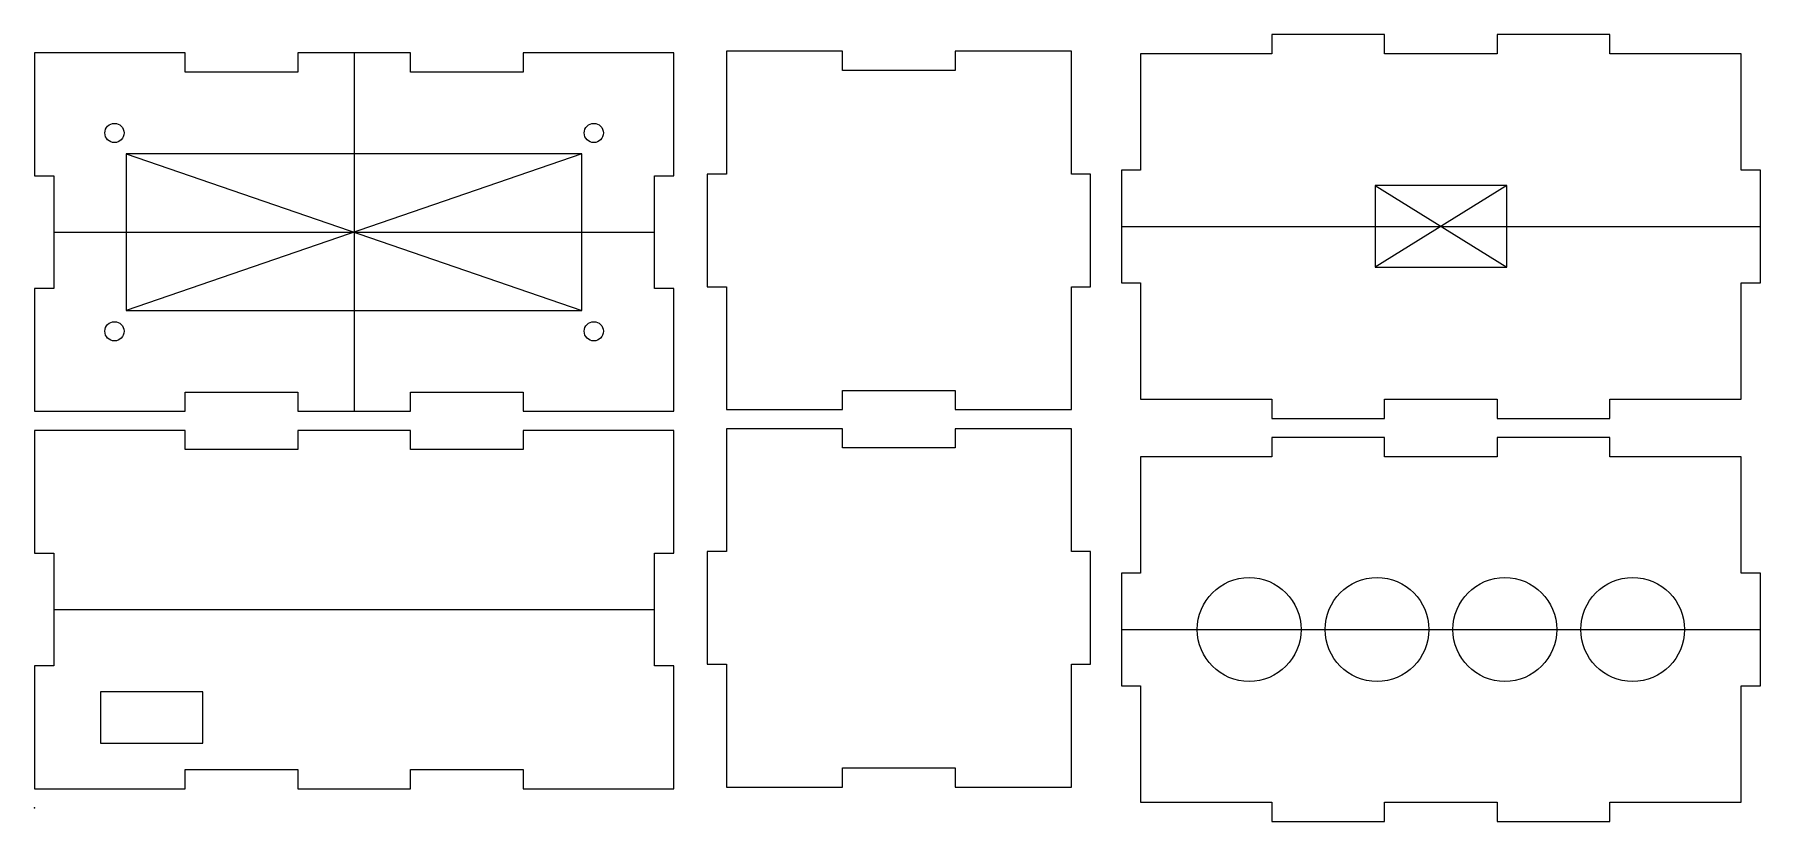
# Model space of a CAD drawing. Header units: centimetres. Extents: x 0 to 27, y -0.2 to 12.1.
import ezdxf

# ---------------------------------------------------------------- set-up
doc = ezdxf.new("R2010")
doc.units = ezdxf.units.CM
doc.header["$MEASUREMENT"] = 0
doc.layers.add('box v3_Sketch1', color=7, linetype='Continuous')
doc.layers.add('box v3_Sketch9', color=7, linetype='Continuous')

msp = doc.modelspace()

# ---------------------------------------------------------------- linework, layer by layer
at = {"layer": 'box v3_Sketch1'}
for p, q in [((0, 11.8), (0, 9.881)), ((0.594, 11.8), (0, 11.8)), ((2.356, 11.8), (0.594, 11.8)), ((2.356, 11.5), (2.356, 11.8)), ((4.119, 11.8), (4.119, 11.5)), ((5.881, 11.8), (4.119, 11.8)), ((5, 11.8), (5, 6.2)), ((5.881, 11.5), (5.881, 11.8)), ((7.644, 11.8), (7.644, 11.5)), ((10, 11.8), (7.644, 11.8)), ((10, 11.644), (10, 11.8)), ((10, 9.881), (10, 11.644)), ((4.119, 11.5), (2.356, 11.5)), ((7.644, 11.5), (5.881, 11.5)), ((1.435, 10.225), (8.565, 7.775)), ((8.565, 10.225), (1.435, 7.775)), ((8.565, 10.225), (1.435, 10.225)), ((1.435, 10.225), (1.435, 7.775)), ((8.565, 7.775), (8.565, 10.225)), ((0, 9.881), (0.3, 9.881)), ((0.3, 9.881), (0.3, 8.119)), ((9.7, 9.881), (10, 9.881)), ((9.7, 8.119), (9.7, 9.881)), ((0.3, 9), (9.7, 9)), ((0.3, 8.119), (0, 8.119)), ((0, 8.119), (0, 6.356)), ((10, 8.119), (9.7, 8.119)), ((10, 6.2), (10, 8.119)), ((1.435, 7.775), (8.565, 7.775)), ((2.356, 6.5), (4.119, 6.5)), ((2.356, 6.2), (2.356, 6.5)), ((4.119, 6.5), (4.119, 6.2)), ((5.881, 6.2), (5.881, 6.5)), ((5.881, 6.5), (7.644, 6.5)), ((7.644, 6.5), (7.644, 6.2)), ((0, 6.356), (0, 6.2)), ((0, 6.2), (2.356, 6.2)), ((4.119, 6.2), (5.881, 6.2)), ((7.644, 6.2), (9.406, 6.2)), ((9.406, 6.2), (10, 6.2)), ((0.594, 5.9), (0, 5.9)), ((0, 5.9), (0, 3.981)), ((2.356, 5.9), (0.594, 5.9)), ((2.356, 5.6), (2.356, 5.9)), ((5.881, 5.9), (4.119, 5.9)), ((4.119, 5.9), (4.119, 5.6)), ((5.881, 5.6), (5.881, 5.9)), ((10, 5.9), (7.644, 5.9)), ((7.644, 5.9), (7.644, 5.6)), ((10, 5.744), (10, 5.9)), ((10, 3.981), (10, 5.744)), ((4.119, 5.6), (2.356, 5.6)), ((7.644, 5.6), (5.881, 5.6)), ((0, 3.981), (0.3, 3.981)), ((0.3, 3.981), (0.3, 2.219)), ((9.7, 3.981), (10, 3.981)), ((9.7, 2.219), (9.7, 3.981)), ((0.3, 3.1), (9.7, 3.1)), ((0.3, 2.219), (0, 2.219)), ((0, 2.219), (0, 0.456)), ((10, 2.219), (9.7, 2.219)), ((10, 0.3), (10, 2.219)), ((2.632, 1.812), (1.032, 1.812)), ((1.032, 1.812), (1.032, 1.012)), ((2.632, 1.012), (2.632, 1.812)), ((1.032, 1.012), (2.632, 1.012)), ((2.356, 0.6), (4.119, 0.6)), ((2.356, 0.3), (2.356, 0.6)), ((4.119, 0.6), (4.119, 0.3)), ((5.881, 0.3), (5.881, 0.6)), ((5.881, 0.6), (7.644, 0.6)), ((7.644, 0.6), (7.644, 0.3)), ((0, 0.456), (0, 0.3)), ((0, 0.3), (2.356, 0.3)), ((4.119, 0.3), (5.881, 0.3)), ((7.644, 0.3), (9.406, 0.3)), ((9.406, 0.3), (10, 0.3))]:
    msp.add_line(p, q, dxfattribs=at)
for centre in [(1.25, 10.55), (8.75, 10.55), (1.25, 7.45), (8.75, 7.45)]:
    msp.add_circle(centre, 0.15, dxfattribs=at)
for p in [(5, 9), (5, 9), (0, 0)]:
    msp.add_point(p, dxfattribs=at)
at = {"layer": 'box v3_Sketch9'}
for p, q in [((19.36, 12.088), (19.36, 11.788)), ((21.122, 12.088), (19.36, 12.088)), ((21.122, 11.788), (21.122, 12.088)), ((22.885, 12.088), (22.885, 11.788)), ((24.647, 12.088), (22.885, 12.088)), ((24.647, 11.788), (24.647, 12.088)), ((10.824, 11.826), (10.824, 9.907)), ((10.88, 11.826), (10.824, 11.826)), ((12.643, 11.826), (10.88, 11.826)), ((12.643, 11.526), (12.643, 11.826)), ((16.224, 11.826), (14.405, 11.826)), ((14.405, 11.826), (14.405, 11.526)), ((16.224, 11.67), (16.224, 11.826)), ((16.224, 9.907), (16.224, 11.67)), ((17.597, 11.788), (17.304, 11.788)), ((17.304, 11.788), (17.304, 9.969)), ((19.36, 11.788), (17.597, 11.788)), ((22.885, 11.788), (21.122, 11.788)), ((26.704, 11.788), (24.647, 11.788)), ((26.704, 11.732), (26.704, 11.788)), ((26.704, 9.969), (26.704, 11.732)), ((14.405, 11.526), (12.643, 11.526)), ((10.524, 9.907), (10.524, 8.145)), ((10.824, 9.907), (10.524, 9.907)), ((16.524, 9.907), (16.224, 9.907)), ((16.524, 8.145), (16.524, 9.907)), ((17.304, 9.969), (17.004, 9.969)), ((17.004, 9.969), (17.004, 8.207)), ((20.974, 9.726), (20.974, 8.45)), ((23.033, 9.726), (20.974, 9.726)), ((23.033, 9.726), (20.974, 8.45)), ((20.974, 9.726), (23.033, 8.45)), ((23.033, 8.45), (23.033, 9.726)), ((27.004, 9.969), (26.704, 9.969)), ((27.004, 8.207), (27.004, 9.969)), ((17.004, 9.088), (27.004, 9.088)), ((20.974, 8.45), (23.033, 8.45)), ((10.524, 8.145), (10.824, 8.145)), ((10.824, 8.145), (10.824, 6.382)), ((16.224, 6.226), (16.224, 8.145)), ((16.224, 8.145), (16.524, 8.145)), ((17.004, 8.207), (17.304, 8.207)), ((17.304, 8.207), (17.304, 6.444)), ((26.704, 8.207), (27.004, 8.207)), ((26.704, 6.388), (26.704, 8.207)), ((12.643, 6.226), (12.643, 6.526)), ((12.643, 6.526), (14.405, 6.526)), ((14.405, 6.526), (14.405, 6.226)), ((10.824, 6.382), (10.824, 6.226)), ((10.824, 6.226), (12.643, 6.226)), ((14.405, 6.226), (16.168, 6.226)), ((16.168, 6.226), (16.224, 6.226)), ((17.304, 6.444), (17.304, 6.388)), ((17.304, 6.388), (19.36, 6.388)), ((19.36, 6.388), (19.36, 6.088)), ((21.122, 6.388), (22.885, 6.388)), ((21.122, 6.088), (21.122, 6.388)), ((22.885, 6.388), (22.885, 6.088)), ((24.647, 6.088), (24.647, 6.388)), ((24.647, 6.388), (26.41, 6.388)), ((26.41, 6.388), (26.704, 6.388)), ((19.36, 6.088), (21.122, 6.088)), ((22.885, 6.088), (24.647, 6.088)), ((10.88, 5.926), (10.824, 5.926)), ((10.824, 5.926), (10.824, 4.007)), ((12.643, 5.926), (10.88, 5.926)), ((12.643, 5.626), (12.643, 5.926)), ((14.405, 5.926), (14.405, 5.626)), ((16.224, 5.926), (14.405, 5.926)), ((16.224, 5.77), (16.224, 5.926)), ((16.224, 4.007), (16.224, 5.77)), ((19.36, 5.788), (19.36, 5.488)), ((21.122, 5.788), (19.36, 5.788)), ((21.122, 5.488), (21.122, 5.788)), ((24.647, 5.788), (22.885, 5.788)), ((22.885, 5.788), (22.885, 5.488)), ((24.647, 5.488), (24.647, 5.788)), ((14.405, 5.626), (12.643, 5.626)), ((17.304, 5.488), (17.304, 3.669)), ((17.597, 5.488), (17.304, 5.488)), ((19.36, 5.488), (17.597, 5.488)), ((22.885, 5.488), (21.122, 5.488)), ((26.704, 5.488), (24.647, 5.488)), ((26.704, 5.432), (26.704, 5.488)), ((26.704, 3.669), (26.704, 5.432)), ((10.824, 4.007), (10.524, 4.007)), ((10.524, 4.007), (10.524, 2.245)), ((16.524, 4.007), (16.224, 4.007)), ((16.524, 2.245), (16.524, 4.007)), ((17.304, 3.669), (17.004, 3.669)), ((17.004, 3.669), (17.004, 1.907)), ((27.004, 3.669), (26.704, 3.669)), ((27.004, 1.907), (27.004, 3.669)), ((17.004, 2.788), (27.004, 2.788)), ((10.524, 2.245), (10.824, 2.245)), ((10.824, 2.245), (10.824, 0.482)), ((16.224, 0.326), (16.224, 2.245)), ((16.224, 2.245), (16.524, 2.245)), ((17.004, 1.907), (17.304, 1.907)), ((17.304, 1.907), (17.304, 0.144)), ((26.704, 0.088), (26.704, 1.907)), ((26.704, 1.907), (27.004, 1.907)), ((12.643, 0.626), (14.405, 0.626)), ((12.643, 0.326), (12.643, 0.626)), ((14.405, 0.626), (14.405, 0.326)), ((10.824, 0.482), (10.824, 0.326)), ((10.824, 0.326), (12.643, 0.326)), ((14.405, 0.326), (16.168, 0.326)), ((16.168, 0.326), (16.224, 0.326)), ((17.304, 0.144), (17.304, 0.088)), ((17.304, 0.088), (19.36, 0.088)), ((19.36, 0.088), (19.36, -0.212)), ((21.122, -0.212), (21.122, 0.088)), ((21.122, 0.088), (22.885, 0.088)), ((22.885, 0.088), (22.885, -0.212)), ((24.647, -0.212), (24.647, 0.088)), ((24.647, 0.088), (26.41, 0.088)), ((26.41, 0.088), (26.704, 0.088)), ((19.36, -0.212), (21.122, -0.212)), ((22.885, -0.212), (24.647, -0.212))]:
    msp.add_line(p, q, dxfattribs=at)
for centre in [(19.004, 2.788), (21.004, 2.788), (23.004, 2.788), (25.004, 2.788)]:
    msp.add_circle(centre, 0.812, dxfattribs=at)
for p in [(22.004, 9.088), (0, 0)]:
    msp.add_point(p, dxfattribs=at)

doc.saveas('drawing.dxf')
